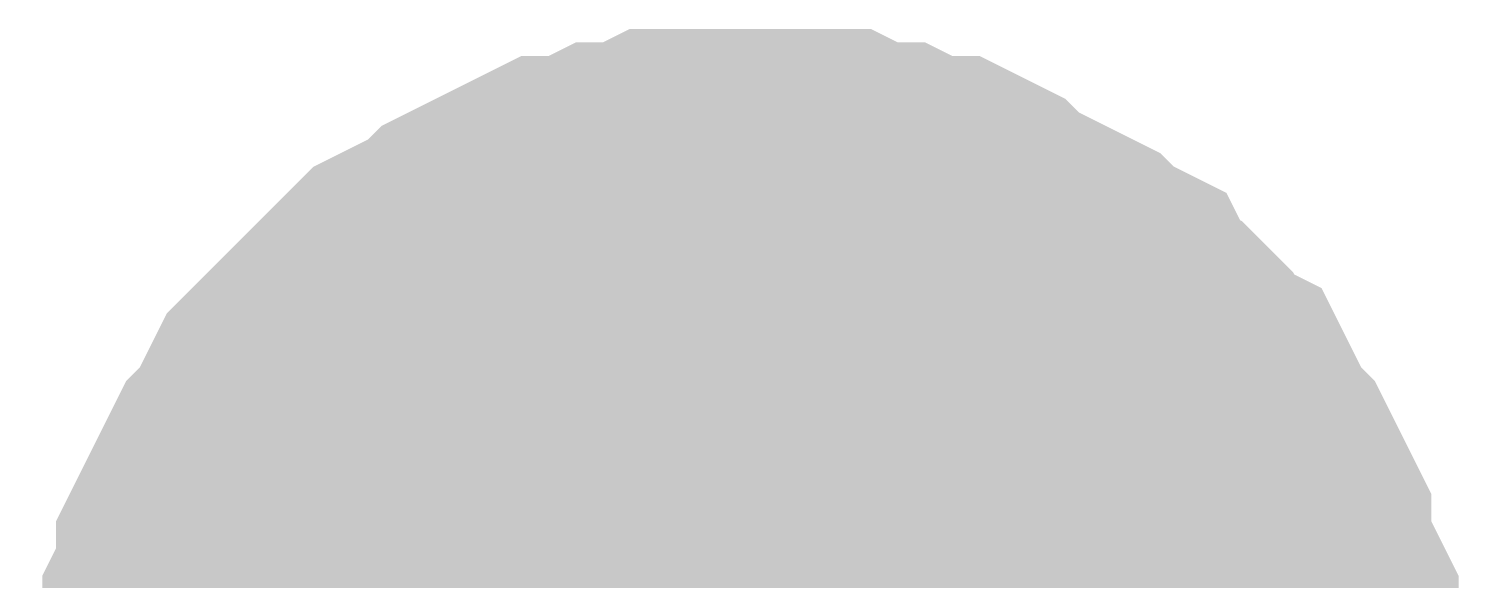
# Model space of a CAD drawing. Header units: inches. Extents: x 0 to 569, y 0 to 432.
# Drawn here: x 123.812 to 125.128, y 180.486 to 180.988 of the extents above; entities that cross this region are included whole.
import ezdxf

# ---------------------------------------------------------------- set-up
doc = ezdxf.new("R2010")
doc.units = ezdxf.units.IN
doc.layers.add('Sheet', color=255, linetype='Continuous')

msp = doc.modelspace()

# ---------------------------------------------------------------- linework, layer by layer
at = {"layer": 'Sheet'}
for points in [[(123.9614, 180.3301, 0.2997, 0.2997, 0), (123.9614, 180.3549, 0.2997, 0.2997, 0), (123.9614, 180.3797, 0.2997, 0.2997, 0), (123.9614, 180.4045, 0.2997, 0.2997, 0), (123.9738, 180.4293, 0.2997, 0.2997, 0), (123.9738, 180.4541, 0.2997, 0.2997, 0), (123.9862, 180.4789, 0.2997, 0.2997, 0), (123.9862, 180.5037, 0.2997, 0.2997, 0), (123.9986, 180.5285, 0.2997, 0.2997, 0), (124.011, 180.5533, 0.2997, 0.2997, 0), (124.0234, 180.5781, 0.2997, 0.2997, 0), (124.0358, 180.5905, 0.2997, 0.2997, 0), (124.0482, 180.6153, 0.2997, 0.2997, 0), (124.0606, 180.6401, 0.2997, 0.2997, 0), (124.073, 180.6525, 0.2997, 0.2997, 0), (124.0979, 180.6773, 0.2997, 0.2997, 0), (124.1103, 180.6897, 0.2997, 0.2997, 0), (124.1227, 180.7021, 0.2997, 0.2997, 0), (124.1475, 180.727, 0.2997, 0.2997, 0), (124.1599, 180.7394, 0.2997, 0.2997, 0), (124.1847, 180.7518, 0.2997, 0.2997, 0), (124.2095, 180.7642, 0.2997, 0.2997, 0), (124.2219, 180.7766, 0.2997, 0.2997, 0), (124.2467, 180.789, 0.2997, 0.2997, 0), (124.2715, 180.8014, 0.2997, 0.2997, 0), (124.2963, 180.8138, 0.2997, 0.2997, 0), (124.3211, 180.8138, 0.2997, 0.2997, 0), (124.3459, 180.8262, 0.2997, 0.2997, 0), (124.3707, 180.8262, 0.2997, 0.2997, 0), (124.3955, 180.8386, 0.2997, 0.2997, 0), (124.4203, 180.8386, 0.2997, 0.2997, 0), (124.4451, 180.8386, 0.2997, 0.2997, 0), (124.4699, 180.8386, 0.2997, 0.2997, 0)], [(123.9614, 180.3301, 0.2997, 0.2997, 0), (123.9614, 180.3549, 0.2997, 0.2997, 0), (123.9614, 180.3797, 0.2997, 0.2997, 0), (123.9614, 180.4045, 0.2997, 0.2997, 0), (123.9738, 180.4293, 0.2997, 0.2997, 0), (123.9738, 180.4541, 0.2997, 0.2997, 0), (123.9862, 180.4789, 0.2997, 0.2997, 0), (123.9862, 180.5037, 0.2997, 0.2997, 0), (123.9986, 180.5285, 0.2997, 0.2997, 0), (124.011, 180.5533, 0.2997, 0.2997, 0), (124.0234, 180.5781, 0.2997, 0.2997, 0), (124.0358, 180.5905, 0.2997, 0.2997, 0), (124.0482, 180.6153, 0.2997, 0.2997, 0), (124.0606, 180.6401, 0.2997, 0.2997, 0), (124.073, 180.6525, 0.2997, 0.2997, 0), (124.0979, 180.6773, 0.2997, 0.2997, 0), (124.1103, 180.6897, 0.2997, 0.2997, 0), (124.1227, 180.7021, 0.2997, 0.2997, 0), (124.1475, 180.727, 0.2997, 0.2997, 0), (124.1599, 180.7394, 0.2997, 0.2997, 0), (124.1847, 180.7518, 0.2997, 0.2997, 0), (124.2095, 180.7642, 0.2997, 0.2997, 0), (124.2219, 180.7766, 0.2997, 0.2997, 0), (124.2467, 180.789, 0.2997, 0.2997, 0), (124.2715, 180.8014, 0.2997, 0.2997, 0), (124.2963, 180.8138, 0.2997, 0.2997, 0), (124.3211, 180.8138, 0.2997, 0.2997, 0), (124.3459, 180.8262, 0.2997, 0.2997, 0), (124.3707, 180.8262, 0.2997, 0.2997, 0), (124.3955, 180.8386, 0.2997, 0.2997, 0), (124.4203, 180.8386, 0.2997, 0.2997, 0), (124.4451, 180.8386, 0.2997, 0.2997, 0), (124.4699, 180.8386, 0.2997, 0.2997, 0)], [(123.9614, 180.3301, 0.2997, 0.2997, 0), (123.9614, 180.3549, 0.2997, 0.2997, 0), (123.9614, 180.3797, 0.2997, 0.2997, 0), (123.9614, 180.4045, 0.2997, 0.2997, 0), (123.9738, 180.4293, 0.2997, 0.2997, 0), (123.9738, 180.4541, 0.2997, 0.2997, 0), (123.9862, 180.4789, 0.2997, 0.2997, 0), (123.9862, 180.5037, 0.2997, 0.2997, 0), (123.9986, 180.5285, 0.2997, 0.2997, 0), (124.011, 180.5533, 0.2997, 0.2997, 0), (124.0234, 180.5781, 0.2997, 0.2997, 0), (124.0358, 180.5905, 0.2997, 0.2997, 0), (124.0482, 180.6153, 0.2997, 0.2997, 0), (124.0606, 180.6401, 0.2997, 0.2997, 0), (124.073, 180.6525, 0.2997, 0.2997, 0), (124.0979, 180.6773, 0.2997, 0.2997, 0), (124.1103, 180.6897, 0.2997, 0.2997, 0), (124.1227, 180.7021, 0.2997, 0.2997, 0), (124.1475, 180.727, 0.2997, 0.2997, 0), (124.1599, 180.7394, 0.2997, 0.2997, 0), (124.1847, 180.7518, 0.2997, 0.2997, 0), (124.2095, 180.7642, 0.2997, 0.2997, 0), (124.2219, 180.7766, 0.2997, 0.2997, 0), (124.2467, 180.789, 0.2997, 0.2997, 0), (124.2715, 180.8014, 0.2997, 0.2997, 0), (124.2963, 180.8138, 0.2997, 0.2997, 0), (124.3211, 180.8138, 0.2997, 0.2997, 0), (124.3459, 180.8262, 0.2997, 0.2997, 0), (124.3707, 180.8262, 0.2997, 0.2997, 0), (124.3955, 180.8386, 0.2997, 0.2997, 0), (124.4203, 180.8386, 0.2997, 0.2997, 0), (124.4451, 180.8386, 0.2997, 0.2997, 0), (124.4699, 180.8386, 0.2997, 0.2997, 0)], [(123.9614, 180.3301, 0.2997, 0.2997, 0), (123.9614, 180.3549, 0.2997, 0.2997, 0), (123.9614, 180.3797, 0.2997, 0.2997, 0), (123.9614, 180.4045, 0.2997, 0.2997, 0), (123.9738, 180.4293, 0.2997, 0.2997, 0), (123.9738, 180.4541, 0.2997, 0.2997, 0), (123.9862, 180.4789, 0.2997, 0.2997, 0), (123.9862, 180.5037, 0.2997, 0.2997, 0), (123.9986, 180.5285, 0.2997, 0.2997, 0), (124.011, 180.5533, 0.2997, 0.2997, 0), (124.0234, 180.5781, 0.2997, 0.2997, 0), (124.0358, 180.5905, 0.2997, 0.2997, 0), (124.0482, 180.6153, 0.2997, 0.2997, 0), (124.0606, 180.6401, 0.2997, 0.2997, 0), (124.073, 180.6525, 0.2997, 0.2997, 0), (124.0979, 180.6773, 0.2997, 0.2997, 0), (124.1103, 180.6897, 0.2997, 0.2997, 0), (124.1227, 180.7021, 0.2997, 0.2997, 0), (124.1475, 180.727, 0.2997, 0.2997, 0), (124.1599, 180.7394, 0.2997, 0.2997, 0), (124.1847, 180.7518, 0.2997, 0.2997, 0), (124.2095, 180.7642, 0.2997, 0.2997, 0), (124.2219, 180.7766, 0.2997, 0.2997, 0), (124.2467, 180.789, 0.2997, 0.2997, 0), (124.2715, 180.8014, 0.2997, 0.2997, 0), (124.2963, 180.8138, 0.2997, 0.2997, 0), (124.3211, 180.8138, 0.2997, 0.2997, 0), (124.3459, 180.8262, 0.2997, 0.2997, 0), (124.3707, 180.8262, 0.2997, 0.2997, 0), (124.3955, 180.8386, 0.2997, 0.2997, 0), (124.4203, 180.8386, 0.2997, 0.2997, 0), (124.4451, 180.8386, 0.2997, 0.2997, 0), (124.4699, 180.8386, 0.2997, 0.2997, 0)], [(123.9614, 180.3301, 0.2997, 0.2997, 0), (123.9614, 180.3549, 0.2997, 0.2997, 0), (123.9614, 180.3797, 0.2997, 0.2997, 0), (123.9614, 180.4045, 0.2997, 0.2997, 0), (123.9738, 180.4293, 0.2997, 0.2997, 0), (123.9738, 180.4541, 0.2997, 0.2997, 0), (123.9862, 180.4789, 0.2997, 0.2997, 0), (123.9862, 180.5037, 0.2997, 0.2997, 0), (123.9986, 180.5285, 0.2997, 0.2997, 0), (124.011, 180.5533, 0.2997, 0.2997, 0), (124.0234, 180.5781, 0.2997, 0.2997, 0), (124.0358, 180.5905, 0.2997, 0.2997, 0), (124.0482, 180.6153, 0.2997, 0.2997, 0), (124.0606, 180.6401, 0.2997, 0.2997, 0), (124.073, 180.6525, 0.2997, 0.2997, 0), (124.0979, 180.6773, 0.2997, 0.2997, 0), (124.1103, 180.6897, 0.2997, 0.2997, 0), (124.1227, 180.7021, 0.2997, 0.2997, 0), (124.1475, 180.727, 0.2997, 0.2997, 0), (124.1599, 180.7394, 0.2997, 0.2997, 0), (124.1847, 180.7518, 0.2997, 0.2997, 0), (124.2095, 180.7642, 0.2997, 0.2997, 0), (124.2219, 180.7766, 0.2997, 0.2997, 0), (124.2467, 180.789, 0.2997, 0.2997, 0), (124.2715, 180.8014, 0.2997, 0.2997, 0), (124.2963, 180.8138, 0.2997, 0.2997, 0), (124.3211, 180.8138, 0.2997, 0.2997, 0), (124.3459, 180.8262, 0.2997, 0.2997, 0), (124.3707, 180.8262, 0.2997, 0.2997, 0), (124.3955, 180.8386, 0.2997, 0.2997, 0), (124.4203, 180.8386, 0.2997, 0.2997, 0), (124.4451, 180.8386, 0.2997, 0.2997, 0), (124.4699, 180.8386, 0.2997, 0.2997, 0)], [(123.9614, 180.3301, 0.2997, 0.2997, 0), (123.9614, 180.3549, 0.2997, 0.2997, 0), (123.9614, 180.3797, 0.2997, 0.2997, 0), (123.9614, 180.4045, 0.2997, 0.2997, 0), (123.9738, 180.4293, 0.2997, 0.2997, 0), (123.9738, 180.4541, 0.2997, 0.2997, 0), (123.9862, 180.4789, 0.2997, 0.2997, 0), (123.9862, 180.5037, 0.2997, 0.2997, 0), (123.9986, 180.5285, 0.2997, 0.2997, 0), (124.011, 180.5533, 0.2997, 0.2997, 0), (124.0234, 180.5781, 0.2997, 0.2997, 0), (124.0358, 180.5905, 0.2997, 0.2997, 0), (124.0482, 180.6153, 0.2997, 0.2997, 0), (124.0606, 180.6401, 0.2997, 0.2997, 0), (124.073, 180.6525, 0.2997, 0.2997, 0), (124.0979, 180.6773, 0.2997, 0.2997, 0), (124.1103, 180.6897, 0.2997, 0.2997, 0), (124.1227, 180.7021, 0.2997, 0.2997, 0), (124.1475, 180.727, 0.2997, 0.2997, 0), (124.1599, 180.7394, 0.2997, 0.2997, 0), (124.1847, 180.7518, 0.2997, 0.2997, 0), (124.2095, 180.7642, 0.2997, 0.2997, 0), (124.2219, 180.7766, 0.2997, 0.2997, 0), (124.2467, 180.789, 0.2997, 0.2997, 0), (124.2715, 180.8014, 0.2997, 0.2997, 0), (124.2963, 180.8138, 0.2997, 0.2997, 0), (124.3211, 180.8138, 0.2997, 0.2997, 0), (124.3459, 180.8262, 0.2997, 0.2997, 0), (124.3707, 180.8262, 0.2997, 0.2997, 0), (124.3955, 180.8386, 0.2997, 0.2997, 0), (124.4203, 180.8386, 0.2997, 0.2997, 0), (124.4451, 180.8386, 0.2997, 0.2997, 0), (124.4699, 180.8386, 0.2997, 0.2997, 0)], [(123.9614, 180.3301, 0.2997, 0.2997, 0), (123.9614, 180.3549, 0.2997, 0.2997, 0), (123.9614, 180.3797, 0.2997, 0.2997, 0), (123.9614, 180.4045, 0.2997, 0.2997, 0), (123.9738, 180.4293, 0.2997, 0.2997, 0), (123.9738, 180.4541, 0.2997, 0.2997, 0), (123.9862, 180.4789, 0.2997, 0.2997, 0), (123.9862, 180.5037, 0.2997, 0.2997, 0), (123.9986, 180.5285, 0.2997, 0.2997, 0), (124.011, 180.5533, 0.2997, 0.2997, 0), (124.0234, 180.5781, 0.2997, 0.2997, 0), (124.0358, 180.5905, 0.2997, 0.2997, 0), (124.0482, 180.6153, 0.2997, 0.2997, 0), (124.0606, 180.6401, 0.2997, 0.2997, 0), (124.073, 180.6525, 0.2997, 0.2997, 0), (124.0979, 180.6773, 0.2997, 0.2997, 0), (124.1103, 180.6897, 0.2997, 0.2997, 0), (124.1227, 180.7021, 0.2997, 0.2997, 0), (124.1475, 180.727, 0.2997, 0.2997, 0), (124.1599, 180.7394, 0.2997, 0.2997, 0), (124.1847, 180.7518, 0.2997, 0.2997, 0), (124.2095, 180.7642, 0.2997, 0.2997, 0), (124.2219, 180.7766, 0.2997, 0.2997, 0), (124.2467, 180.789, 0.2997, 0.2997, 0), (124.2715, 180.8014, 0.2997, 0.2997, 0), (124.2963, 180.8138, 0.2997, 0.2997, 0), (124.3211, 180.8138, 0.2997, 0.2997, 0), (124.3459, 180.8262, 0.2997, 0.2997, 0), (124.3707, 180.8262, 0.2997, 0.2997, 0), (124.3955, 180.8386, 0.2997, 0.2997, 0), (124.4203, 180.8386, 0.2997, 0.2997, 0), (124.4451, 180.8386, 0.2997, 0.2997, 0), (124.4699, 180.8386, 0.2997, 0.2997, 0)], [(124.4699, 180.8386, 0.2997, 0.2997, 0), (124.4699, 180.8386, 0.2997, 0.2997, 0)], [(124.4699, 180.8386, 0.2997, 0.2997, 0), (124.4947, 180.8386, 0.2997, 0.2997, 0), (124.5195, 180.8386, 0.2997, 0.2997, 0), (124.5443, 180.8386, 0.2997, 0.2997, 0), (124.5691, 180.8262, 0.2997, 0.2997, 0), (124.5939, 180.8262, 0.2997, 0.2997, 0), (124.6188, 180.8138, 0.2997, 0.2997, 0), (124.6436, 180.8138, 0.2997, 0.2997, 0), (124.6684, 180.8014, 0.2997, 0.2997, 0), (124.6808, 180.789, 0.2997, 0.2997, 0), (124.7056, 180.7766, 0.2997, 0.2997, 0), (124.7304, 180.7642, 0.2997, 0.2997, 0), (124.7552, 180.7518, 0.2997, 0.2997, 0), (124.7676, 180.7394, 0.2997, 0.2997, 0), (124.7924, 180.727, 0.2997, 0.2997, 0), (124.8048, 180.7021, 0.2997, 0.2997, 0), (124.8296, 180.6897, 0.2997, 0.2997, 0), (124.842, 180.6773, 0.2997, 0.2997, 0), (124.8544, 180.6525, 0.2997, 0.2997, 0), (124.8792, 180.6401, 0.2997, 0.2997, 0), (124.8916, 180.6153, 0.2997, 0.2997, 0), (124.904, 180.5905, 0.2997, 0.2997, 0), (124.9164, 180.5781, 0.2997, 0.2997, 0), (124.9288, 180.5533, 0.2997, 0.2997, 0), (124.9412, 180.5285, 0.2997, 0.2997, 0), (124.9412, 180.5037, 0.2997, 0.2997, 0), (124.9536, 180.4789, 0.2997, 0.2997, 0), (124.966, 180.4541, 0.2997, 0.2997, 0), (124.966, 180.4293, 0.2997, 0.2997, 0), (124.9784, 180.4045, 0.2997, 0.2997, 0), (124.9784, 180.3797, 0.2997, 0.2997, 0), (124.9784, 180.3549, 0.2997, 0.2997, 0), (124.9784, 180.3301, 0.2997, 0.2997, 0)], [(124.4699, 180.8386, 0.2997, 0.2997, 0), (124.4699, 180.8386, 0.2997, 0.2997, 0)], [(124.4699, 180.8386, 0.2997, 0.2997, 0), (124.4947, 180.8386, 0.2997, 0.2997, 0), (124.5195, 180.8386, 0.2997, 0.2997, 0), (124.5443, 180.8386, 0.2997, 0.2997, 0), (124.5691, 180.8262, 0.2997, 0.2997, 0), (124.5939, 180.8262, 0.2997, 0.2997, 0), (124.6188, 180.8138, 0.2997, 0.2997, 0), (124.6436, 180.8138, 0.2997, 0.2997, 0), (124.6684, 180.8014, 0.2997, 0.2997, 0), (124.6808, 180.789, 0.2997, 0.2997, 0), (124.7056, 180.7766, 0.2997, 0.2997, 0), (124.7304, 180.7642, 0.2997, 0.2997, 0), (124.7552, 180.7518, 0.2997, 0.2997, 0), (124.7676, 180.7394, 0.2997, 0.2997, 0), (124.7924, 180.727, 0.2997, 0.2997, 0), (124.8048, 180.7021, 0.2997, 0.2997, 0), (124.8296, 180.6897, 0.2997, 0.2997, 0), (124.842, 180.6773, 0.2997, 0.2997, 0), (124.8544, 180.6525, 0.2997, 0.2997, 0), (124.8792, 180.6401, 0.2997, 0.2997, 0), (124.8916, 180.6153, 0.2997, 0.2997, 0), (124.904, 180.5905, 0.2997, 0.2997, 0), (124.9164, 180.5781, 0.2997, 0.2997, 0), (124.9288, 180.5533, 0.2997, 0.2997, 0), (124.9412, 180.5285, 0.2997, 0.2997, 0), (124.9412, 180.5037, 0.2997, 0.2997, 0), (124.9536, 180.4789, 0.2997, 0.2997, 0), (124.966, 180.4541, 0.2997, 0.2997, 0), (124.966, 180.4293, 0.2997, 0.2997, 0), (124.9784, 180.4045, 0.2997, 0.2997, 0), (124.9784, 180.3797, 0.2997, 0.2997, 0), (124.9784, 180.3549, 0.2997, 0.2997, 0), (124.9784, 180.3301, 0.2997, 0.2997, 0)], [(124.4699, 180.8386, 0.2997, 0.2997, 0), (124.4699, 180.8386, 0.2997, 0.2997, 0)], [(124.4699, 180.8386, 0.2997, 0.2997, 0), (124.4947, 180.8386, 0.2997, 0.2997, 0), (124.5195, 180.8386, 0.2997, 0.2997, 0), (124.5443, 180.8386, 0.2997, 0.2997, 0), (124.5691, 180.8262, 0.2997, 0.2997, 0), (124.5939, 180.8262, 0.2997, 0.2997, 0), (124.6188, 180.8138, 0.2997, 0.2997, 0), (124.6436, 180.8138, 0.2997, 0.2997, 0), (124.6684, 180.8014, 0.2997, 0.2997, 0), (124.6808, 180.789, 0.2997, 0.2997, 0), (124.7056, 180.7766, 0.2997, 0.2997, 0), (124.7304, 180.7642, 0.2997, 0.2997, 0), (124.7552, 180.7518, 0.2997, 0.2997, 0), (124.7676, 180.7394, 0.2997, 0.2997, 0), (124.7924, 180.727, 0.2997, 0.2997, 0), (124.8048, 180.7021, 0.2997, 0.2997, 0), (124.8296, 180.6897, 0.2997, 0.2997, 0), (124.842, 180.6773, 0.2997, 0.2997, 0), (124.8544, 180.6525, 0.2997, 0.2997, 0), (124.8792, 180.6401, 0.2997, 0.2997, 0), (124.8916, 180.6153, 0.2997, 0.2997, 0), (124.904, 180.5905, 0.2997, 0.2997, 0), (124.9164, 180.5781, 0.2997, 0.2997, 0), (124.9288, 180.5533, 0.2997, 0.2997, 0), (124.9412, 180.5285, 0.2997, 0.2997, 0), (124.9412, 180.5037, 0.2997, 0.2997, 0), (124.9536, 180.4789, 0.2997, 0.2997, 0), (124.966, 180.4541, 0.2997, 0.2997, 0), (124.966, 180.4293, 0.2997, 0.2997, 0), (124.9784, 180.4045, 0.2997, 0.2997, 0), (124.9784, 180.3797, 0.2997, 0.2997, 0), (124.9784, 180.3549, 0.2997, 0.2997, 0), (124.9784, 180.3301, 0.2997, 0.2997, 0)], [(124.4699, 180.8386, 0.2997, 0.2997, 0), (124.4699, 180.8386, 0.2997, 0.2997, 0)], [(124.4699, 180.8386, 0.2997, 0.2997, 0), (124.4947, 180.8386, 0.2997, 0.2997, 0), (124.5195, 180.8386, 0.2997, 0.2997, 0), (124.5443, 180.8386, 0.2997, 0.2997, 0), (124.5691, 180.8262, 0.2997, 0.2997, 0), (124.5939, 180.8262, 0.2997, 0.2997, 0), (124.6188, 180.8138, 0.2997, 0.2997, 0), (124.6436, 180.8138, 0.2997, 0.2997, 0), (124.6684, 180.8014, 0.2997, 0.2997, 0), (124.6808, 180.789, 0.2997, 0.2997, 0), (124.7056, 180.7766, 0.2997, 0.2997, 0), (124.7304, 180.7642, 0.2997, 0.2997, 0), (124.7552, 180.7518, 0.2997, 0.2997, 0), (124.7676, 180.7394, 0.2997, 0.2997, 0), (124.7924, 180.727, 0.2997, 0.2997, 0), (124.8048, 180.7021, 0.2997, 0.2997, 0), (124.8296, 180.6897, 0.2997, 0.2997, 0), (124.842, 180.6773, 0.2997, 0.2997, 0), (124.8544, 180.6525, 0.2997, 0.2997, 0), (124.8792, 180.6401, 0.2997, 0.2997, 0), (124.8916, 180.6153, 0.2997, 0.2997, 0), (124.904, 180.5905, 0.2997, 0.2997, 0), (124.9164, 180.5781, 0.2997, 0.2997, 0), (124.9288, 180.5533, 0.2997, 0.2997, 0), (124.9412, 180.5285, 0.2997, 0.2997, 0), (124.9412, 180.5037, 0.2997, 0.2997, 0), (124.9536, 180.4789, 0.2997, 0.2997, 0), (124.966, 180.4541, 0.2997, 0.2997, 0), (124.966, 180.4293, 0.2997, 0.2997, 0), (124.9784, 180.4045, 0.2997, 0.2997, 0), (124.9784, 180.3797, 0.2997, 0.2997, 0), (124.9784, 180.3549, 0.2997, 0.2997, 0), (124.9784, 180.3301, 0.2997, 0.2997, 0)], [(124.4699, 180.8386, 0.2997, 0.2997, 0), (124.4699, 180.8386, 0.2997, 0.2997, 0)], [(124.4699, 180.8386, 0.2997, 0.2997, 0), (124.4947, 180.8386, 0.2997, 0.2997, 0), (124.5195, 180.8386, 0.2997, 0.2997, 0), (124.5443, 180.8386, 0.2997, 0.2997, 0), (124.5691, 180.8262, 0.2997, 0.2997, 0), (124.5939, 180.8262, 0.2997, 0.2997, 0), (124.6188, 180.8138, 0.2997, 0.2997, 0), (124.6436, 180.8138, 0.2997, 0.2997, 0), (124.6684, 180.8014, 0.2997, 0.2997, 0), (124.6808, 180.789, 0.2997, 0.2997, 0), (124.7056, 180.7766, 0.2997, 0.2997, 0), (124.7304, 180.7642, 0.2997, 0.2997, 0), (124.7552, 180.7518, 0.2997, 0.2997, 0), (124.7676, 180.7394, 0.2997, 0.2997, 0), (124.7924, 180.727, 0.2997, 0.2997, 0), (124.8048, 180.7021, 0.2997, 0.2997, 0), (124.8296, 180.6897, 0.2997, 0.2997, 0), (124.842, 180.6773, 0.2997, 0.2997, 0), (124.8544, 180.6525, 0.2997, 0.2997, 0), (124.8792, 180.6401, 0.2997, 0.2997, 0), (124.8916, 180.6153, 0.2997, 0.2997, 0), (124.904, 180.5905, 0.2997, 0.2997, 0), (124.9164, 180.5781, 0.2997, 0.2997, 0), (124.9288, 180.5533, 0.2997, 0.2997, 0), (124.9412, 180.5285, 0.2997, 0.2997, 0), (124.9412, 180.5037, 0.2997, 0.2997, 0), (124.9536, 180.4789, 0.2997, 0.2997, 0), (124.966, 180.4541, 0.2997, 0.2997, 0), (124.966, 180.4293, 0.2997, 0.2997, 0), (124.9784, 180.4045, 0.2997, 0.2997, 0), (124.9784, 180.3797, 0.2997, 0.2997, 0), (124.9784, 180.3549, 0.2997, 0.2997, 0), (124.9784, 180.3301, 0.2997, 0.2997, 0)], [(124.4699, 180.8386, 0.2997, 0.2997, 0), (124.4699, 180.8386, 0.2997, 0.2997, 0)], [(124.4699, 180.8386, 0.2997, 0.2997, 0), (124.4947, 180.8386, 0.2997, 0.2997, 0), (124.5195, 180.8386, 0.2997, 0.2997, 0), (124.5443, 180.8386, 0.2997, 0.2997, 0), (124.5691, 180.8262, 0.2997, 0.2997, 0), (124.5939, 180.8262, 0.2997, 0.2997, 0), (124.6188, 180.8138, 0.2997, 0.2997, 0), (124.6436, 180.8138, 0.2997, 0.2997, 0), (124.6684, 180.8014, 0.2997, 0.2997, 0), (124.6808, 180.789, 0.2997, 0.2997, 0), (124.7056, 180.7766, 0.2997, 0.2997, 0), (124.7304, 180.7642, 0.2997, 0.2997, 0), (124.7552, 180.7518, 0.2997, 0.2997, 0), (124.7676, 180.7394, 0.2997, 0.2997, 0), (124.7924, 180.727, 0.2997, 0.2997, 0), (124.8048, 180.7021, 0.2997, 0.2997, 0), (124.8296, 180.6897, 0.2997, 0.2997, 0), (124.842, 180.6773, 0.2997, 0.2997, 0), (124.8544, 180.6525, 0.2997, 0.2997, 0), (124.8792, 180.6401, 0.2997, 0.2997, 0), (124.8916, 180.6153, 0.2997, 0.2997, 0), (124.904, 180.5905, 0.2997, 0.2997, 0), (124.9164, 180.5781, 0.2997, 0.2997, 0), (124.9288, 180.5533, 0.2997, 0.2997, 0), (124.9412, 180.5285, 0.2997, 0.2997, 0), (124.9412, 180.5037, 0.2997, 0.2997, 0), (124.9536, 180.4789, 0.2997, 0.2997, 0), (124.966, 180.4541, 0.2997, 0.2997, 0), (124.966, 180.4293, 0.2997, 0.2997, 0), (124.9784, 180.4045, 0.2997, 0.2997, 0), (124.9784, 180.3797, 0.2997, 0.2997, 0), (124.9784, 180.3549, 0.2997, 0.2997, 0), (124.9784, 180.3301, 0.2997, 0.2997, 0)], [(124.4699, 180.8386, 0.2997, 0.2997, 0), (124.4699, 180.8386, 0.2997, 0.2997, 0)], [(124.4699, 180.8386, 0.2997, 0.2997, 0), (124.4947, 180.8386, 0.2997, 0.2997, 0), (124.5195, 180.8386, 0.2997, 0.2997, 0), (124.5443, 180.8386, 0.2997, 0.2997, 0), (124.5691, 180.8262, 0.2997, 0.2997, 0), (124.5939, 180.8262, 0.2997, 0.2997, 0), (124.6188, 180.8138, 0.2997, 0.2997, 0), (124.6436, 180.8138, 0.2997, 0.2997, 0), (124.6684, 180.8014, 0.2997, 0.2997, 0), (124.6808, 180.789, 0.2997, 0.2997, 0), (124.7056, 180.7766, 0.2997, 0.2997, 0), (124.7304, 180.7642, 0.2997, 0.2997, 0), (124.7552, 180.7518, 0.2997, 0.2997, 0), (124.7676, 180.7394, 0.2997, 0.2997, 0), (124.7924, 180.727, 0.2997, 0.2997, 0), (124.8048, 180.7021, 0.2997, 0.2997, 0), (124.8296, 180.6897, 0.2997, 0.2997, 0), (124.842, 180.6773, 0.2997, 0.2997, 0), (124.8544, 180.6525, 0.2997, 0.2997, 0), (124.8792, 180.6401, 0.2997, 0.2997, 0), (124.8916, 180.6153, 0.2997, 0.2997, 0), (124.904, 180.5905, 0.2997, 0.2997, 0), (124.9164, 180.5781, 0.2997, 0.2997, 0), (124.9288, 180.5533, 0.2997, 0.2997, 0), (124.9412, 180.5285, 0.2997, 0.2997, 0), (124.9412, 180.5037, 0.2997, 0.2997, 0), (124.9536, 180.4789, 0.2997, 0.2997, 0), (124.966, 180.4541, 0.2997, 0.2997, 0), (124.966, 180.4293, 0.2997, 0.2997, 0), (124.9784, 180.4045, 0.2997, 0.2997, 0), (124.9784, 180.3797, 0.2997, 0.2997, 0), (124.9784, 180.3549, 0.2997, 0.2997, 0), (124.9784, 180.3301, 0.2997, 0.2997, 0)], [(123.9738, 180.4293, 0.0991, 0.0991, 0), (123.9738, 180.4541, 0.0991, 0.0991, 0), (123.9862, 180.4789, 0.0991, 0.0991, 0), (123.9862, 180.5037, 0.0991, 0.0991, 0), (123.9986, 180.5285, 0.0991, 0.0991, 0), (124.011, 180.5533, 0.0991, 0.0991, 0), (124.0234, 180.5781, 0.0991, 0.0991, 0), (124.0358, 180.5905, 0.0991, 0.0991, 0), (124.0482, 180.6153, 0.0991, 0.0991, 0), (124.0606, 180.6401, 0.0991, 0.0991, 0), (124.073, 180.6525, 0.0991, 0.0991, 0), (124.0979, 180.6773, 0.0991, 0.0991, 0), (124.1103, 180.6897, 0.0991, 0.0991, 0), (124.1227, 180.7021, 0.0991, 0.0991, 0), (124.1475, 180.727, 0.0991, 0.0991, 0), (124.1599, 180.7394, 0.0991, 0.0991, 0), (124.1847, 180.7518, 0.0991, 0.0991, 0), (124.2095, 180.7642, 0.0991, 0.0991, 0), (124.2219, 180.7766, 0.0991, 0.0991, 0), (124.2467, 180.789, 0.0991, 0.0991, 0), (124.2715, 180.8014, 0.0991, 0.0991, 0), (124.2963, 180.8138, 0.0991, 0.0991, 0), (124.3211, 180.8138, 0.0991, 0.0991, 0), (124.3459, 180.8262, 0.0991, 0.0991, 0), (124.3707, 180.8262, 0.0991, 0.0991, 0), (124.3955, 180.8386, 0.0991, 0.0991, 0), (124.4203, 180.8386, 0.0991, 0.0991, 0), (124.4451, 180.8386, 0.0991, 0.0991, 0), (124.4699, 180.8386, 0.0991, 0.0991, 0)], [(123.9738, 180.4293, 0.0991, 0.0991, 0), (123.9738, 180.4541, 0.0991, 0.0991, 0), (123.9862, 180.4789, 0.0991, 0.0991, 0), (123.9862, 180.5037, 0.0991, 0.0991, 0), (123.9986, 180.5285, 0.0991, 0.0991, 0), (124.011, 180.5533, 0.0991, 0.0991, 0), (124.0234, 180.5781, 0.0991, 0.0991, 0), (124.0358, 180.5905, 0.0991, 0.0991, 0), (124.0482, 180.6153, 0.0991, 0.0991, 0), (124.0606, 180.6401, 0.0991, 0.0991, 0), (124.073, 180.6525, 0.0991, 0.0991, 0), (124.0979, 180.6773, 0.0991, 0.0991, 0), (124.1103, 180.6897, 0.0991, 0.0991, 0), (124.1227, 180.7021, 0.0991, 0.0991, 0), (124.1475, 180.727, 0.0991, 0.0991, 0), (124.1599, 180.7394, 0.0991, 0.0991, 0), (124.1847, 180.7518, 0.0991, 0.0991, 0), (124.2095, 180.7642, 0.0991, 0.0991, 0), (124.2219, 180.7766, 0.0991, 0.0991, 0), (124.2467, 180.789, 0.0991, 0.0991, 0), (124.2715, 180.8014, 0.0991, 0.0991, 0), (124.2963, 180.8138, 0.0991, 0.0991, 0), (124.3211, 180.8138, 0.0991, 0.0991, 0), (124.3459, 180.8262, 0.0991, 0.0991, 0), (124.3707, 180.8262, 0.0991, 0.0991, 0), (124.3955, 180.8386, 0.0991, 0.0991, 0), (124.4203, 180.8386, 0.0991, 0.0991, 0), (124.4451, 180.8386, 0.0991, 0.0991, 0), (124.4699, 180.8386, 0.0991, 0.0991, 0)], [(123.9738, 180.4293, 0.0991, 0.0991, 0), (123.9738, 180.4541, 0.0991, 0.0991, 0), (123.9862, 180.4789, 0.0991, 0.0991, 0), (123.9862, 180.5037, 0.0991, 0.0991, 0), (123.9986, 180.5285, 0.0991, 0.0991, 0), (124.011, 180.5533, 0.0991, 0.0991, 0), (124.0234, 180.5781, 0.0991, 0.0991, 0), (124.0358, 180.5905, 0.0991, 0.0991, 0), (124.0482, 180.6153, 0.0991, 0.0991, 0), (124.0606, 180.6401, 0.0991, 0.0991, 0), (124.073, 180.6525, 0.0991, 0.0991, 0), (124.0979, 180.6773, 0.0991, 0.0991, 0), (124.1103, 180.6897, 0.0991, 0.0991, 0), (124.1227, 180.7021, 0.0991, 0.0991, 0), (124.1475, 180.727, 0.0991, 0.0991, 0), (124.1599, 180.7394, 0.0991, 0.0991, 0), (124.1847, 180.7518, 0.0991, 0.0991, 0), (124.2095, 180.7642, 0.0991, 0.0991, 0), (124.2219, 180.7766, 0.0991, 0.0991, 0), (124.2467, 180.789, 0.0991, 0.0991, 0), (124.2715, 180.8014, 0.0991, 0.0991, 0), (124.2963, 180.8138, 0.0991, 0.0991, 0), (124.3211, 180.8138, 0.0991, 0.0991, 0), (124.3459, 180.8262, 0.0991, 0.0991, 0), (124.3707, 180.8262, 0.0991, 0.0991, 0), (124.3955, 180.8386, 0.0991, 0.0991, 0), (124.4203, 180.8386, 0.0991, 0.0991, 0), (124.4451, 180.8386, 0.0991, 0.0991, 0), (124.4699, 180.8386, 0.0991, 0.0991, 0)], [(123.9738, 180.4293, 0.0991, 0.0991, 0), (123.9738, 180.4541, 0.0991, 0.0991, 0), (123.9862, 180.4789, 0.0991, 0.0991, 0), (123.9862, 180.5037, 0.0991, 0.0991, 0), (123.9986, 180.5285, 0.0991, 0.0991, 0), (124.011, 180.5533, 0.0991, 0.0991, 0), (124.0234, 180.5781, 0.0991, 0.0991, 0), (124.0358, 180.5905, 0.0991, 0.0991, 0), (124.0482, 180.6153, 0.0991, 0.0991, 0), (124.0606, 180.6401, 0.0991, 0.0991, 0), (124.073, 180.6525, 0.0991, 0.0991, 0), (124.0979, 180.6773, 0.0991, 0.0991, 0), (124.1103, 180.6897, 0.0991, 0.0991, 0), (124.1227, 180.7021, 0.0991, 0.0991, 0), (124.1475, 180.727, 0.0991, 0.0991, 0), (124.1599, 180.7394, 0.0991, 0.0991, 0), (124.1847, 180.7518, 0.0991, 0.0991, 0), (124.2095, 180.7642, 0.0991, 0.0991, 0), (124.2219, 180.7766, 0.0991, 0.0991, 0), (124.2467, 180.789, 0.0991, 0.0991, 0), (124.2715, 180.8014, 0.0991, 0.0991, 0), (124.2963, 180.8138, 0.0991, 0.0991, 0), (124.3211, 180.8138, 0.0991, 0.0991, 0), (124.3459, 180.8262, 0.0991, 0.0991, 0), (124.3707, 180.8262, 0.0991, 0.0991, 0), (124.3955, 180.8386, 0.0991, 0.0991, 0), (124.4203, 180.8386, 0.0991, 0.0991, 0), (124.4451, 180.8386, 0.0991, 0.0991, 0), (124.4699, 180.8386, 0.0991, 0.0991, 0)], [(123.9738, 180.4293, 0.0991, 0.0991, 0), (123.9738, 180.4541, 0.0991, 0.0991, 0), (123.9862, 180.4789, 0.0991, 0.0991, 0), (123.9862, 180.5037, 0.0991, 0.0991, 0), (123.9986, 180.5285, 0.0991, 0.0991, 0), (124.011, 180.5533, 0.0991, 0.0991, 0), (124.0234, 180.5781, 0.0991, 0.0991, 0), (124.0358, 180.5905, 0.0991, 0.0991, 0), (124.0482, 180.6153, 0.0991, 0.0991, 0), (124.0606, 180.6401, 0.0991, 0.0991, 0), (124.073, 180.6525, 0.0991, 0.0991, 0), (124.0979, 180.6773, 0.0991, 0.0991, 0), (124.1103, 180.6897, 0.0991, 0.0991, 0), (124.1227, 180.7021, 0.0991, 0.0991, 0), (124.1475, 180.727, 0.0991, 0.0991, 0), (124.1599, 180.7394, 0.0991, 0.0991, 0), (124.1847, 180.7518, 0.0991, 0.0991, 0), (124.2095, 180.7642, 0.0991, 0.0991, 0), (124.2219, 180.7766, 0.0991, 0.0991, 0), (124.2467, 180.789, 0.0991, 0.0991, 0), (124.2715, 180.8014, 0.0991, 0.0991, 0), (124.2963, 180.8138, 0.0991, 0.0991, 0), (124.3211, 180.8138, 0.0991, 0.0991, 0), (124.3459, 180.8262, 0.0991, 0.0991, 0), (124.3707, 180.8262, 0.0991, 0.0991, 0), (124.3955, 180.8386, 0.0991, 0.0991, 0), (124.4203, 180.8386, 0.0991, 0.0991, 0), (124.4451, 180.8386, 0.0991, 0.0991, 0), (124.4699, 180.8386, 0.0991, 0.0991, 0)], [(123.9738, 180.4293, 0.0991, 0.0991, 0), (123.9738, 180.4541, 0.0991, 0.0991, 0), (123.9862, 180.4789, 0.0991, 0.0991, 0), (123.9862, 180.5037, 0.0991, 0.0991, 0), (123.9986, 180.5285, 0.0991, 0.0991, 0), (124.011, 180.5533, 0.0991, 0.0991, 0), (124.0234, 180.5781, 0.0991, 0.0991, 0), (124.0358, 180.5905, 0.0991, 0.0991, 0), (124.0482, 180.6153, 0.0991, 0.0991, 0), (124.0606, 180.6401, 0.0991, 0.0991, 0), (124.073, 180.6525, 0.0991, 0.0991, 0), (124.0979, 180.6773, 0.0991, 0.0991, 0), (124.1103, 180.6897, 0.0991, 0.0991, 0), (124.1227, 180.7021, 0.0991, 0.0991, 0), (124.1475, 180.727, 0.0991, 0.0991, 0), (124.1599, 180.7394, 0.0991, 0.0991, 0), (124.1847, 180.7518, 0.0991, 0.0991, 0), (124.2095, 180.7642, 0.0991, 0.0991, 0), (124.2219, 180.7766, 0.0991, 0.0991, 0), (124.2467, 180.789, 0.0991, 0.0991, 0), (124.2715, 180.8014, 0.0991, 0.0991, 0), (124.2963, 180.8138, 0.0991, 0.0991, 0), (124.3211, 180.8138, 0.0991, 0.0991, 0), (124.3459, 180.8262, 0.0991, 0.0991, 0), (124.3707, 180.8262, 0.0991, 0.0991, 0), (124.3955, 180.8386, 0.0991, 0.0991, 0), (124.4203, 180.8386, 0.0991, 0.0991, 0), (124.4451, 180.8386, 0.0991, 0.0991, 0), (124.4699, 180.8386, 0.0991, 0.0991, 0)], [(123.9738, 180.4293, 0.0991, 0.0991, 0), (123.9738, 180.4541, 0.0991, 0.0991, 0), (123.9862, 180.4789, 0.0991, 0.0991, 0), (123.9862, 180.5037, 0.0991, 0.0991, 0), (123.9986, 180.5285, 0.0991, 0.0991, 0), (124.011, 180.5533, 0.0991, 0.0991, 0), (124.0234, 180.5781, 0.0991, 0.0991, 0), (124.0358, 180.5905, 0.0991, 0.0991, 0), (124.0482, 180.6153, 0.0991, 0.0991, 0), (124.0606, 180.6401, 0.0991, 0.0991, 0), (124.073, 180.6525, 0.0991, 0.0991, 0), (124.0979, 180.6773, 0.0991, 0.0991, 0), (124.1103, 180.6897, 0.0991, 0.0991, 0), (124.1227, 180.7021, 0.0991, 0.0991, 0), (124.1475, 180.727, 0.0991, 0.0991, 0), (124.1599, 180.7394, 0.0991, 0.0991, 0), (124.1847, 180.7518, 0.0991, 0.0991, 0), (124.2095, 180.7642, 0.0991, 0.0991, 0), (124.2219, 180.7766, 0.0991, 0.0991, 0), (124.2467, 180.789, 0.0991, 0.0991, 0), (124.2715, 180.8014, 0.0991, 0.0991, 0), (124.2963, 180.8138, 0.0991, 0.0991, 0), (124.3211, 180.8138, 0.0991, 0.0991, 0), (124.3459, 180.8262, 0.0991, 0.0991, 0), (124.3707, 180.8262, 0.0991, 0.0991, 0), (124.3955, 180.8386, 0.0991, 0.0991, 0), (124.4203, 180.8386, 0.0991, 0.0991, 0), (124.4451, 180.8386, 0.0991, 0.0991, 0), (124.4699, 180.8386, 0.0991, 0.0991, 0)], [(124.4699, 180.8386, 0.0991, 0.0991, 0), (124.4699, 180.8386, 0.0991, 0.0991, 0)], [(124.4699, 180.8386, 0.0991, 0.0991, 0), (124.4947, 180.8386, 0.0991, 0.0991, 0), (124.5195, 180.8386, 0.0991, 0.0991, 0), (124.5443, 180.8386, 0.0991, 0.0991, 0), (124.5691, 180.8262, 0.0991, 0.0991, 0), (124.5939, 180.8262, 0.0991, 0.0991, 0), (124.6188, 180.8138, 0.0991, 0.0991, 0), (124.6436, 180.8138, 0.0991, 0.0991, 0), (124.6684, 180.8014, 0.0991, 0.0991, 0), (124.6808, 180.789, 0.0991, 0.0991, 0), (124.7056, 180.7766, 0.0991, 0.0991, 0), (124.7304, 180.7642, 0.0991, 0.0991, 0), (124.7552, 180.7518, 0.0991, 0.0991, 0), (124.7676, 180.7394, 0.0991, 0.0991, 0), (124.7924, 180.727, 0.0991, 0.0991, 0), (124.8048, 180.7021, 0.0991, 0.0991, 0), (124.8296, 180.6897, 0.0991, 0.0991, 0), (124.842, 180.6773, 0.0991, 0.0991, 0), (124.8544, 180.6525, 0.0991, 0.0991, 0), (124.8792, 180.6401, 0.0991, 0.0991, 0), (124.8916, 180.6153, 0.0991, 0.0991, 0), (124.904, 180.5905, 0.0991, 0.0991, 0), (124.9164, 180.5781, 0.0991, 0.0991, 0), (124.9288, 180.5533, 0.0991, 0.0991, 0), (124.9412, 180.5285, 0.0991, 0.0991, 0), (124.9412, 180.5037, 0.0991, 0.0991, 0), (124.9536, 180.4789, 0.0991, 0.0991, 0), (124.966, 180.4541, 0.0991, 0.0991, 0), (124.966, 180.4293, 0.0991, 0.0991, 0)], [(124.4699, 180.8386, 0.0991, 0.0991, 0), (124.4699, 180.8386, 0.0991, 0.0991, 0)], [(124.4699, 180.8386, 0.0991, 0.0991, 0), (124.4947, 180.8386, 0.0991, 0.0991, 0), (124.5195, 180.8386, 0.0991, 0.0991, 0), (124.5443, 180.8386, 0.0991, 0.0991, 0), (124.5691, 180.8262, 0.0991, 0.0991, 0), (124.5939, 180.8262, 0.0991, 0.0991, 0), (124.6188, 180.8138, 0.0991, 0.0991, 0), (124.6436, 180.8138, 0.0991, 0.0991, 0), (124.6684, 180.8014, 0.0991, 0.0991, 0), (124.6808, 180.789, 0.0991, 0.0991, 0), (124.7056, 180.7766, 0.0991, 0.0991, 0), (124.7304, 180.7642, 0.0991, 0.0991, 0), (124.7552, 180.7518, 0.0991, 0.0991, 0), (124.7676, 180.7394, 0.0991, 0.0991, 0), (124.7924, 180.727, 0.0991, 0.0991, 0), (124.8048, 180.7021, 0.0991, 0.0991, 0), (124.8296, 180.6897, 0.0991, 0.0991, 0), (124.842, 180.6773, 0.0991, 0.0991, 0), (124.8544, 180.6525, 0.0991, 0.0991, 0), (124.8792, 180.6401, 0.0991, 0.0991, 0), (124.8916, 180.6153, 0.0991, 0.0991, 0), (124.904, 180.5905, 0.0991, 0.0991, 0), (124.9164, 180.5781, 0.0991, 0.0991, 0), (124.9288, 180.5533, 0.0991, 0.0991, 0), (124.9412, 180.5285, 0.0991, 0.0991, 0), (124.9412, 180.5037, 0.0991, 0.0991, 0), (124.9536, 180.4789, 0.0991, 0.0991, 0), (124.966, 180.4541, 0.0991, 0.0991, 0), (124.966, 180.4293, 0.0991, 0.0991, 0)], [(124.4699, 180.8386, 0.0991, 0.0991, 0), (124.4699, 180.8386, 0.0991, 0.0991, 0)], [(124.4699, 180.8386, 0.0991, 0.0991, 0), (124.4947, 180.8386, 0.0991, 0.0991, 0), (124.5195, 180.8386, 0.0991, 0.0991, 0), (124.5443, 180.8386, 0.0991, 0.0991, 0), (124.5691, 180.8262, 0.0991, 0.0991, 0), (124.5939, 180.8262, 0.0991, 0.0991, 0), (124.6188, 180.8138, 0.0991, 0.0991, 0), (124.6436, 180.8138, 0.0991, 0.0991, 0), (124.6684, 180.8014, 0.0991, 0.0991, 0), (124.6808, 180.789, 0.0991, 0.0991, 0), (124.7056, 180.7766, 0.0991, 0.0991, 0), (124.7304, 180.7642, 0.0991, 0.0991, 0), (124.7552, 180.7518, 0.0991, 0.0991, 0), (124.7676, 180.7394, 0.0991, 0.0991, 0), (124.7924, 180.727, 0.0991, 0.0991, 0), (124.8048, 180.7021, 0.0991, 0.0991, 0), (124.8296, 180.6897, 0.0991, 0.0991, 0), (124.842, 180.6773, 0.0991, 0.0991, 0), (124.8544, 180.6525, 0.0991, 0.0991, 0), (124.8792, 180.6401, 0.0991, 0.0991, 0), (124.8916, 180.6153, 0.0991, 0.0991, 0), (124.904, 180.5905, 0.0991, 0.0991, 0), (124.9164, 180.5781, 0.0991, 0.0991, 0), (124.9288, 180.5533, 0.0991, 0.0991, 0), (124.9412, 180.5285, 0.0991, 0.0991, 0), (124.9412, 180.5037, 0.0991, 0.0991, 0), (124.9536, 180.4789, 0.0991, 0.0991, 0), (124.966, 180.4541, 0.0991, 0.0991, 0), (124.966, 180.4293, 0.0991, 0.0991, 0)], [(124.4699, 180.8386, 0.0991, 0.0991, 0), (124.4699, 180.8386, 0.0991, 0.0991, 0)], [(124.4699, 180.8386, 0.0991, 0.0991, 0), (124.4947, 180.8386, 0.0991, 0.0991, 0), (124.5195, 180.8386, 0.0991, 0.0991, 0), (124.5443, 180.8386, 0.0991, 0.0991, 0), (124.5691, 180.8262, 0.0991, 0.0991, 0), (124.5939, 180.8262, 0.0991, 0.0991, 0), (124.6188, 180.8138, 0.0991, 0.0991, 0), (124.6436, 180.8138, 0.0991, 0.0991, 0), (124.6684, 180.8014, 0.0991, 0.0991, 0), (124.6808, 180.789, 0.0991, 0.0991, 0), (124.7056, 180.7766, 0.0991, 0.0991, 0), (124.7304, 180.7642, 0.0991, 0.0991, 0), (124.7552, 180.7518, 0.0991, 0.0991, 0), (124.7676, 180.7394, 0.0991, 0.0991, 0), (124.7924, 180.727, 0.0991, 0.0991, 0), (124.8048, 180.7021, 0.0991, 0.0991, 0), (124.8296, 180.6897, 0.0991, 0.0991, 0), (124.842, 180.6773, 0.0991, 0.0991, 0), (124.8544, 180.6525, 0.0991, 0.0991, 0), (124.8792, 180.6401, 0.0991, 0.0991, 0), (124.8916, 180.6153, 0.0991, 0.0991, 0), (124.904, 180.5905, 0.0991, 0.0991, 0), (124.9164, 180.5781, 0.0991, 0.0991, 0), (124.9288, 180.5533, 0.0991, 0.0991, 0), (124.9412, 180.5285, 0.0991, 0.0991, 0), (124.9412, 180.5037, 0.0991, 0.0991, 0), (124.9536, 180.4789, 0.0991, 0.0991, 0), (124.966, 180.4541, 0.0991, 0.0991, 0), (124.966, 180.4293, 0.0991, 0.0991, 0)], [(124.4699, 180.8386, 0.0991, 0.0991, 0), (124.4699, 180.8386, 0.0991, 0.0991, 0)], [(124.4699, 180.8386, 0.0991, 0.0991, 0), (124.4947, 180.8386, 0.0991, 0.0991, 0), (124.5195, 180.8386, 0.0991, 0.0991, 0), (124.5443, 180.8386, 0.0991, 0.0991, 0), (124.5691, 180.8262, 0.0991, 0.0991, 0), (124.5939, 180.8262, 0.0991, 0.0991, 0), (124.6188, 180.8138, 0.0991, 0.0991, 0), (124.6436, 180.8138, 0.0991, 0.0991, 0), (124.6684, 180.8014, 0.0991, 0.0991, 0), (124.6808, 180.789, 0.0991, 0.0991, 0), (124.7056, 180.7766, 0.0991, 0.0991, 0), (124.7304, 180.7642, 0.0991, 0.0991, 0), (124.7552, 180.7518, 0.0991, 0.0991, 0), (124.7676, 180.7394, 0.0991, 0.0991, 0), (124.7924, 180.727, 0.0991, 0.0991, 0), (124.8048, 180.7021, 0.0991, 0.0991, 0), (124.8296, 180.6897, 0.0991, 0.0991, 0), (124.842, 180.6773, 0.0991, 0.0991, 0), (124.8544, 180.6525, 0.0991, 0.0991, 0), (124.8792, 180.6401, 0.0991, 0.0991, 0), (124.8916, 180.6153, 0.0991, 0.0991, 0), (124.904, 180.5905, 0.0991, 0.0991, 0), (124.9164, 180.5781, 0.0991, 0.0991, 0), (124.9288, 180.5533, 0.0991, 0.0991, 0), (124.9412, 180.5285, 0.0991, 0.0991, 0), (124.9412, 180.5037, 0.0991, 0.0991, 0), (124.9536, 180.4789, 0.0991, 0.0991, 0), (124.966, 180.4541, 0.0991, 0.0991, 0), (124.966, 180.4293, 0.0991, 0.0991, 0)], [(124.4699, 180.8386, 0.0991, 0.0991, 0), (124.4699, 180.8386, 0.0991, 0.0991, 0)], [(124.4699, 180.8386, 0.0991, 0.0991, 0), (124.4947, 180.8386, 0.0991, 0.0991, 0), (124.5195, 180.8386, 0.0991, 0.0991, 0), (124.5443, 180.8386, 0.0991, 0.0991, 0), (124.5691, 180.8262, 0.0991, 0.0991, 0), (124.5939, 180.8262, 0.0991, 0.0991, 0), (124.6188, 180.8138, 0.0991, 0.0991, 0), (124.6436, 180.8138, 0.0991, 0.0991, 0), (124.6684, 180.8014, 0.0991, 0.0991, 0), (124.6808, 180.789, 0.0991, 0.0991, 0), (124.7056, 180.7766, 0.0991, 0.0991, 0), (124.7304, 180.7642, 0.0991, 0.0991, 0), (124.7552, 180.7518, 0.0991, 0.0991, 0), (124.7676, 180.7394, 0.0991, 0.0991, 0), (124.7924, 180.727, 0.0991, 0.0991, 0), (124.8048, 180.7021, 0.0991, 0.0991, 0), (124.8296, 180.6897, 0.0991, 0.0991, 0), (124.842, 180.6773, 0.0991, 0.0991, 0), (124.8544, 180.6525, 0.0991, 0.0991, 0), (124.8792, 180.6401, 0.0991, 0.0991, 0), (124.8916, 180.6153, 0.0991, 0.0991, 0), (124.904, 180.5905, 0.0991, 0.0991, 0), (124.9164, 180.5781, 0.0991, 0.0991, 0), (124.9288, 180.5533, 0.0991, 0.0991, 0), (124.9412, 180.5285, 0.0991, 0.0991, 0), (124.9412, 180.5037, 0.0991, 0.0991, 0), (124.9536, 180.4789, 0.0991, 0.0991, 0), (124.966, 180.4541, 0.0991, 0.0991, 0), (124.966, 180.4293, 0.0991, 0.0991, 0)], [(124.4699, 180.8386, 0.0991, 0.0991, 0), (124.4699, 180.8386, 0.0991, 0.0991, 0)], [(124.4699, 180.8386, 0.0991, 0.0991, 0), (124.4947, 180.8386, 0.0991, 0.0991, 0), (124.5195, 180.8386, 0.0991, 0.0991, 0), (124.5443, 180.8386, 0.0991, 0.0991, 0), (124.5691, 180.8262, 0.0991, 0.0991, 0), (124.5939, 180.8262, 0.0991, 0.0991, 0), (124.6188, 180.8138, 0.0991, 0.0991, 0), (124.6436, 180.8138, 0.0991, 0.0991, 0), (124.6684, 180.8014, 0.0991, 0.0991, 0), (124.6808, 180.789, 0.0991, 0.0991, 0), (124.7056, 180.7766, 0.0991, 0.0991, 0), (124.7304, 180.7642, 0.0991, 0.0991, 0), (124.7552, 180.7518, 0.0991, 0.0991, 0), (124.7676, 180.7394, 0.0991, 0.0991, 0), (124.7924, 180.727, 0.0991, 0.0991, 0), (124.8048, 180.7021, 0.0991, 0.0991, 0), (124.8296, 180.6897, 0.0991, 0.0991, 0), (124.842, 180.6773, 0.0991, 0.0991, 0), (124.8544, 180.6525, 0.0991, 0.0991, 0), (124.8792, 180.6401, 0.0991, 0.0991, 0), (124.8916, 180.6153, 0.0991, 0.0991, 0), (124.904, 180.5905, 0.0991, 0.0991, 0), (124.9164, 180.5781, 0.0991, 0.0991, 0), (124.9288, 180.5533, 0.0991, 0.0991, 0), (124.9412, 180.5285, 0.0991, 0.0991, 0), (124.9412, 180.5037, 0.0991, 0.0991, 0), (124.9536, 180.4789, 0.0991, 0.0991, 0), (124.966, 180.4541, 0.0991, 0.0991, 0), (124.966, 180.4293, 0.0991, 0.0991, 0)]]:
    msp.add_lwpolyline(points, format="xyseb", dxfattribs=at)
msp.add_lwpolyline([(124.206, 180.34, 0.508, 0.508, 1), (124.714, 180.34, 0.508, 0.508, 1)], format="xyseb", close=True, dxfattribs=at)

doc.saveas('drawing.dxf')
